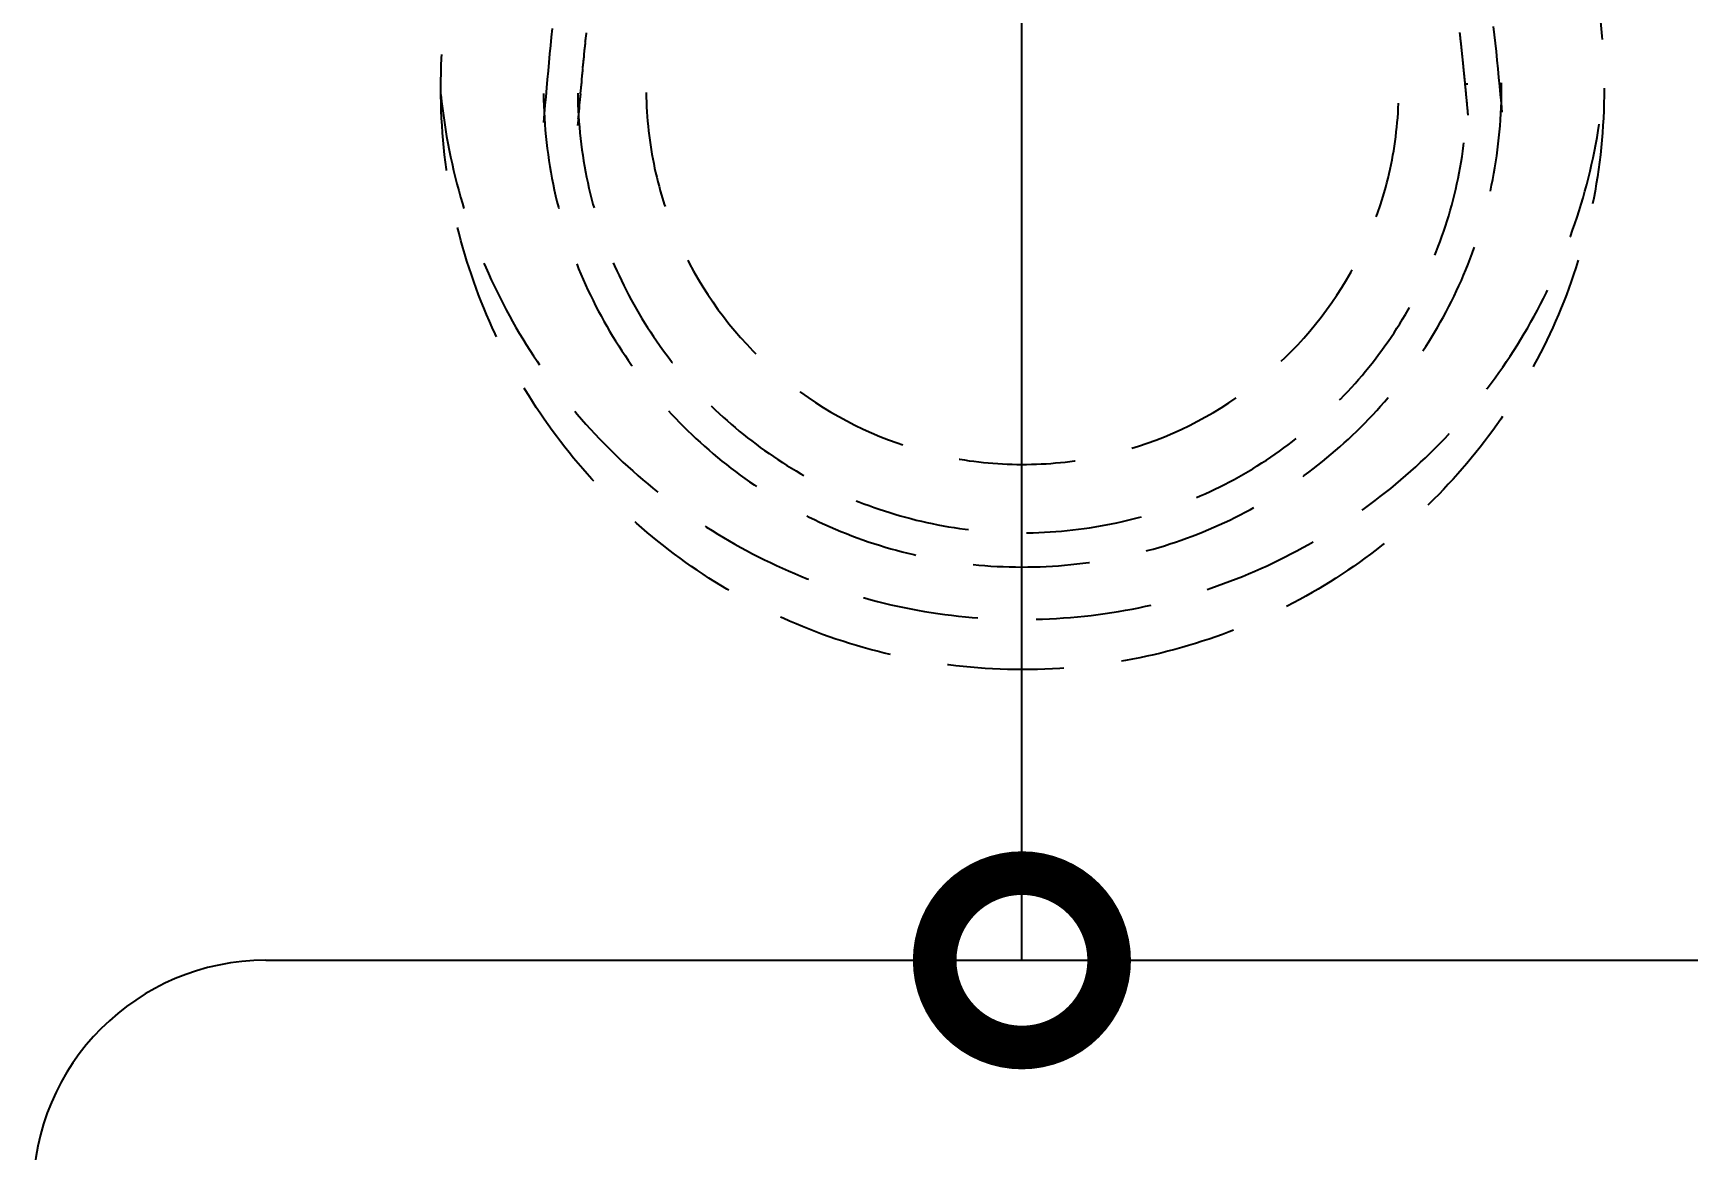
# Model space of a CAD drawing. Extents: x 11477420 to 23072185, y -28506554 to -14238804.
# Drawn here: x 11526848 to 11527417, y -14253205 to -14252821 of the extents above; entities that cross this region are included whole.
import ezdxf

# ---------------------------------------------------------------- set-up
doc = ezdxf.new("R2010")
doc.units = 0
doc.header["$LTSCALE"] = 50
doc.header["$MEASUREMENT"] = 0
doc.linetypes.add('DH-HID2', pattern=[1.2, 0.8, -0.4])
doc.layers.get('0').update_dxf_attribs({"linetype": 'CONTINUOUS'})
doc.layers.get('DEFPOINTS').update_dxf_attribs({"linetype": 'CONTINUOUS'})
for name, color, linetype in [('07-DIM WAL', 5, 'CONTINUOUS'), ('FU-FURM', 251, 'DH-HID2'), ('가구', 6, 'CONTINUOUS')]:
    doc.layers.add(name, color=color, linetype=linetype)
doc.styles.add('DAWIN', font='NanumSquareR.ttf')
doc.dimstyles.new('40', dxfattribs={"dimscale": 40, "dimtxt": 2.2, "dimasz": 3, "dimexe": 1.25, "dimexo": 0.625, "dimtad": 1, "dimdec": 0, "dimzin": 0, "dimdsep": 46, "dimlunit": 6, "dimtxsty": 'DAWIN', "dimblk1": 'DOTSMALL', "dimblk2": 'DOTSMALL', "dimsah": 1, "dimcen": 0.001, "dimclrd": 1, "dimclre": 1, "dimclrt": 3, "dimadec": 0, "dimazin": 0, "dimtfac": 1, "dimtdec": 0, "dimtix": 1, "dimtmove": 2, "dimatfit": 3, "dimldrblk": 'DOTSMALL', "dimfxl": 0, "dimtolj": 1, "dimtzin": 0, "dimarcsym": 0})

# ---------------------------------------------------------------- blocks, each defined once
blk = doc.blocks.new('dmlwk2')
at = {"layer": 'FU-FURM'}
for points in [[(391142.42, 35197.86, 0), (391142.72, 35200.86, 0), (391143.02, 35203.86, 0), (391143.32, 35206.76, 0), (391143.62, 35209.76, 0), (391143.92, 35212.66, 0), (391144.22, 35215.66, 0), (391144.52, 35218.56, 0), (391144.82, 35221.46, 0), (391145.12, 35224.36, 0), (391145.42, 35227.26, 0), (391145.82, 35230.16, 0)], [(391469.22, 35227.36, 0), (391469.52, 35224.46, 0), (391469.82, 35221.56, 0), (391470.12, 35218.66, 0), (391470.32, 35215.66, 0), (391470.62, 35212.76, 0), (391470.82, 35209.76, 0), (391471.12, 35206.76, 0), (391471.32, 35203.86, 0), (391471.62, 35200.86, 0), (391471.82, 35197.86, 0)], [(391154.12, 35196.76, 0), (391154.12, 35196.96, 0), (391154.22, 35197.16, 0), (391154.22, 35197.46, 0), (391154.22, 35197.66, 0), (391154.22, 35197.86, 0), (391154.32, 35198.06, 0), (391154.32, 35198.36, 0), (391154.32, 35198.56, 0), (391154.32, 35198.76, 0), (391154.32, 35198.96, 0), (391154.42, 35199.26, 0), (391154.42, 35199.46, 0), (391154.42, 35199.66, 0), (391154.42, 35199.86, 0), (391154.52, 35200.16, 0), (391154.52, 35200.36, 0), (391154.52, 35200.56, 0), (391154.52, 35200.76, 0), (391154.52, 35201.06, 0), (391154.62, 35201.26, 0), (391154.62, 35201.46, 0), (391154.62, 35201.66, 0), (391154.62, 35201.96, 0), (391154.62, 35202.16, 0), (391154.72, 35202.36, 0), (391154.72, 35202.56, 0), (391154.72, 35202.86, 0), (391154.72, 35203.06, 0), (391154.82, 35203.26, 0), (391154.82, 35203.46, 0), (391154.82, 35203.66, 0), (391154.82, 35203.96, 0), (391154.82, 35204.16, 0), (391154.92, 35204.36, 0), (391154.92, 35204.56, 0), (391154.92, 35204.86, 0), (391154.92, 35205.06, 0), (391155.02, 35205.26, 0), (391155.02, 35205.46, 0), (391155.02, 35205.76, 0), (391155.02, 35205.96, 0), (391155.02, 35206.16, 0), (391155.12, 35206.36, 0), (391155.12, 35206.66, 0), (391155.12, 35206.86, 0), (391155.12, 35207.06, 0), (391155.22, 35207.26, 0), (391155.22, 35207.46, 0), (391155.22, 35207.76, 0), (391155.22, 35207.96, 0), (391155.22, 35208.16, 0), (391155.32, 35208.36, 0), (391155.32, 35208.66, 0), (391155.32, 35208.86, 0), (391155.32, 35209.06, 0), (391155.42, 35209.26, 0), (391155.42, 35209.56, 0), (391155.42, 35209.76, 0), (391155.42, 35209.96, 0), (391155.42, 35210.16, 0), (391155.52, 35210.36, 0), (391155.52, 35210.66, 0), (391155.52, 35210.86, 0), (391155.52, 35211.06, 0), (391155.62, 35211.26, 0), (391155.62, 35211.56, 0), (391155.62, 35211.76, 0), (391155.62, 35211.96, 0), (391155.62, 35212.16, 0), (391155.72, 35212.36, 0), (391155.72, 35212.66, 0), (391155.72, 35212.86, 0), (391155.72, 35213.06, 0), (391155.82, 35213.26, 0), (391155.82, 35213.46, 0), (391155.82, 35213.76, 0), (391155.82, 35213.96, 0), (391155.82, 35214.16, 0), (391155.92, 35214.36, 0), (391155.92, 35214.66, 0), (391155.92, 35214.86, 0), (391155.92, 35215.06, 0), (391156.02, 35215.26, 0), (391156.02, 35215.46, 0), (391156.02, 35215.76, 0), (391156.02, 35215.96, 0), (391156.02, 35216.16, 0), (391156.12, 35216.36, 0), (391156.12, 35216.56, 0), (391156.12, 35216.86, 0), (391156.12, 35217.06, 0), (391156.22, 35217.26, 0), (391156.22, 35217.46, 0), (391156.22, 35217.66, 0), (391156.22, 35217.96, 0), (391156.32, 35218.16, 0), (391156.32, 35218.36, 0), (391156.32, 35218.56, 0), (391156.32, 35218.76, 0), (391156.32, 35218.96, 0), (391156.42, 35219.26, 0), (391156.42, 35219.46, 0), (391156.42, 35219.66, 0), (391156.42, 35219.86, 0), (391156.52, 35220.06, 0), (391156.52, 35220.36, 0), (391156.52, 35220.56, 0), (391156.52, 35220.76, 0), (391156.62, 35220.96, 0), (391156.62, 35221.16, 0), (391156.62, 35221.46, 0), (391156.62, 35221.66, 0), (391156.72, 35221.86, 0), (391156.72, 35222.06, 0), (391156.72, 35222.26, 0), (391156.72, 35222.46, 0), (391156.72, 35222.76, 0), (391156.82, 35222.96, 0), (391156.82, 35223.16, 0), (391156.82, 35223.36, 0), (391156.82, 35223.56, 0), (391156.92, 35223.76, 0), (391156.92, 35224.06, 0), (391156.92, 35224.26, 0), (391156.92, 35224.46, 0), (391157.02, 35224.66, 0), (391157.02, 35224.86, 0), (391157.02, 35225.06, 0), (391157.02, 35225.36, 0), (391157.12, 35225.56, 0), (391157.12, 35225.76, 0), (391157.12, 35225.96, 0), (391157.12, 35226.16, 0), (391157.22, 35226.36, 0), (391157.22, 35226.56, 0), (391157.22, 35226.86, 0), (391157.22, 35227.06, 0), (391157.32, 35227.26, 0), (391157.32, 35227.46, 0), (391157.32, 35227.66, 0), (391157.32, 35227.86, 0), (391157.42, 35228.06, 0), (391157.42, 35228.36, 0), (391157.42, 35228.56, 0)], [(391457.62, 35225.36, 0), (391457.62, 35225.16, 0), (391457.72, 35224.86, 0), (391457.72, 35224.66, 0), (391457.72, 35224.46, 0), (391457.72, 35224.26, 0), (391457.72, 35224.06, 0), (391457.82, 35223.86, 0), (391457.82, 35223.56, 0), (391457.82, 35223.36, 0), (391457.82, 35223.16, 0), (391457.82, 35222.96, 0), (391457.92, 35222.76, 0), (391457.92, 35222.56, 0), (391457.92, 35222.26, 0), (391457.92, 35222.06, 0), (391458.02, 35221.86, 0), (391458.02, 35221.66, 0), (391458.02, 35221.46, 0), (391458.02, 35221.16, 0), (391458.02, 35220.96, 0), (391458.12, 35220.76, 0), (391458.12, 35220.56, 0), (391458.12, 35220.36, 0), (391458.12, 35220.06, 0), (391458.12, 35219.86, 0), (391458.22, 35219.66, 0), (391458.22, 35219.46, 0), (391458.22, 35219.26, 0), (391458.22, 35219.06, 0), (391458.22, 35218.76, 0), (391458.32, 35218.56, 0), (391458.32, 35218.36, 0), (391458.32, 35218.16, 0), (391458.32, 35217.96, 0), (391458.32, 35217.66, 0), (391458.42, 35217.46, 0), (391458.42, 35217.26, 0), (391458.42, 35217.06, 0), (391458.42, 35216.86, 0), (391458.42, 35216.56, 0), (391458.52, 35216.36, 0), (391458.52, 35216.16, 0), (391458.52, 35215.96, 0), (391458.52, 35215.66, 0), (391458.52, 35215.46, 0), (391458.62, 35215.26, 0), (391458.62, 35215.06, 0), (391458.62, 35214.86, 0), (391458.62, 35214.56, 0), (391458.62, 35214.36, 0), (391458.72, 35214.16, 0), (391458.72, 35213.96, 0), (391458.72, 35213.76, 0), (391458.72, 35213.46, 0), (391458.72, 35213.26, 0), (391458.72, 35213.06, 0), (391458.82, 35212.86, 0), (391458.82, 35212.56, 0), (391458.82, 35212.36, 0), (391458.82, 35212.16, 0), (391458.82, 35211.96, 0), (391458.92, 35211.76, 0), (391458.92, 35211.46, 0), (391458.92, 35211.26, 0), (391458.92, 35211.06, 0), (391458.92, 35210.86, 0), (391459.02, 35210.56, 0), (391459.02, 35210.36, 0), (391459.02, 35210.16, 0), (391459.02, 35209.96, 0), (391459.02, 35209.76, 0), (391459.12, 35209.46, 0), (391459.12, 35209.26, 0), (391459.12, 35209.06, 0), (391459.12, 35208.86, 0), (391459.12, 35208.56, 0), (391459.22, 35208.36, 0), (391459.22, 35208.16, 0), (391459.22, 35207.96, 0), (391459.22, 35207.66, 0), (391459.22, 35207.46, 0), (391459.22, 35207.26, 0), (391459.32, 35207.06, 0), (391459.32, 35206.76, 0), (391459.32, 35206.56, 0), (391459.32, 35206.36, 0), (391459.32, 35206.16, 0), (391459.42, 35205.96, 0), (391459.42, 35205.66, 0), (391459.42, 35205.46, 0), (391459.42, 35205.26, 0), (391459.42, 35205.06, 0), (391459.52, 35204.76, 0), (391459.52, 35204.56, 0), (391459.52, 35204.36, 0), (391459.52, 35204.16, 0), (391459.52, 35203.86, 0), (391459.52, 35203.66, 0), (391459.62, 35203.46, 0), (391459.62, 35203.26, 0), (391459.62, 35202.96, 0), (391459.62, 35202.76, 0), (391459.62, 35202.56, 0), (391459.72, 35202.36, 0), (391459.72, 35202.06, 0), (391459.72, 35201.86, 0), (391459.72, 35201.66, 0), (391459.72, 35201.46, 0), (391459.82, 35201.16, 0), (391459.82, 35200.96, 0), (391459.82, 35200.76, 0), (391459.82, 35200.56, 0), (391459.82, 35200.26, 0), (391459.82, 35200.06, 0), (391459.92, 35199.86, 0), (391459.92, 35199.66, 0), (391459.92, 35199.36, 0), (391459.92, 35199.16, 0), (391459.92, 35198.96, 0), (391460.02, 35198.76, 0), (391460.02, 35198.46, 0), (391460.02, 35198.26, 0), (391460.02, 35198.06, 0), (391460.02, 35197.86, 0), (391460.02, 35197.56, 0), (391460.12, 35197.36, 0), (391460.12, 35197.16, 0), (391460.12, 35196.96, 0)]]:
    blk.add_polyline3d(points, dxfattribs=at)
blk.add_circle((391307.15, 35207.88), 200, dxfattribs=at)
for centre, radius, start, end in [((391307.15, 35225.94), 200.81, 185.1609, 354.8391), ((391307.15, 35207.88), 164.71, 180, 0), ((391307.15, 35207.88), 152.94, 180, 0), ((391307.15, 35207.88), 129.41, 180, 0)]:
    blk.add_arc(centre, radius, start, end, dxfattribs=at)
blk = doc.blocks.new('wjsehddmlwk')
at = {"layer": '가구'}
blk.add_line((11523698.57, -14253839.45), (11524218.57, -14253839.45), dxfattribs=at)
blk.add_arc((11523698.57, -14253919.45), 80, 90, 180, dxfattribs=at)
at = {"layer": 'FU-FURM', "rotation": 0.634243917711224}
blk.add_blockref('dmlwk2', (11133065.32, -14293076.72), dxfattribs=at)
blk = doc.blocks.new('_DOTSMALL')
at = {"color": 0, "linetype": 'ByBlock', "const_width": 0.5}
blk.add_lwpolyline([(-0.0625, 0, 1), (0.0625, 0, 1)], format="xyb", close=True, dxfattribs=at)
blk = doc.blocks.new('*D370')
at = {"layer": '07-DIM WAL', "color": 1, "lineweight": -2, "ltscale": 30}
for p, q in [((11527188.07, -14253139.45), (11527188.07, -14252139.45)), ((11527213.07, -14252139.45), (11527238.07, -14252139.45)), ((11527213.07, -14253139.45), (11527238.07, -14253139.45))]:
    blk.add_line(p, q, dxfattribs=at)
at = {"layer": 'DEFPOINTS', "color": 0, "ltscale": 30}
for p in [(11527188.07, -14252139.45), (11527188.07, -14252139.45), (11527188.07, -14253139.45)]:
    blk.add_point(p, dxfattribs=at)
at = {"layer": '07-DIM WAL', "color": 1, "lineweight": -2, "ltscale": 30, "xscale": 120, "yscale": 120, "zscale": 120}
for p, rotation in [((11527188.07, -14252139.45), 90), ((11527188.07, -14253139.45), 270)]:
    blk.add_blockref('_DOTSMALL', p, dxfattribs=dict(at, rotation=rotation))
at = {"layer": '07-DIM WAL', "color": 3, "ltscale": 30, "insert": (11527107.29, -14252639.45), "char_height": 88, "attachment_point": 5, "rotation": 90, "style": 'DAWIN'}
blk.add_mtext('\\A1;1,000', dxfattribs=at)

msp = doc.modelspace()

# ---------------------------------------------------------------- block references
at = {"layer": '가구'}
msp.add_blockref('wjsehddmlwk', (3229.5, 700), dxfattribs=at)

# ---------------------------------------------------------------- dimensions: what is measured, and where the dimension line sits
at = {"layer": '07-DIM WAL', "ltscale": 30}
dim = msp.add_linear_dim(base=(11527188.07, -14252139.45), p1=(11527188.07, -14253139.45), p2=(11527188.07, -14252139.45), angle=90, dimstyle='40', dxfattribs=at)
dim.commit()
dim.dimension.update_dxf_attribs({"geometry": '*D370', "text_midpoint": (11527107.29, -14252639.45)})

doc.saveas('drawing.dxf')
